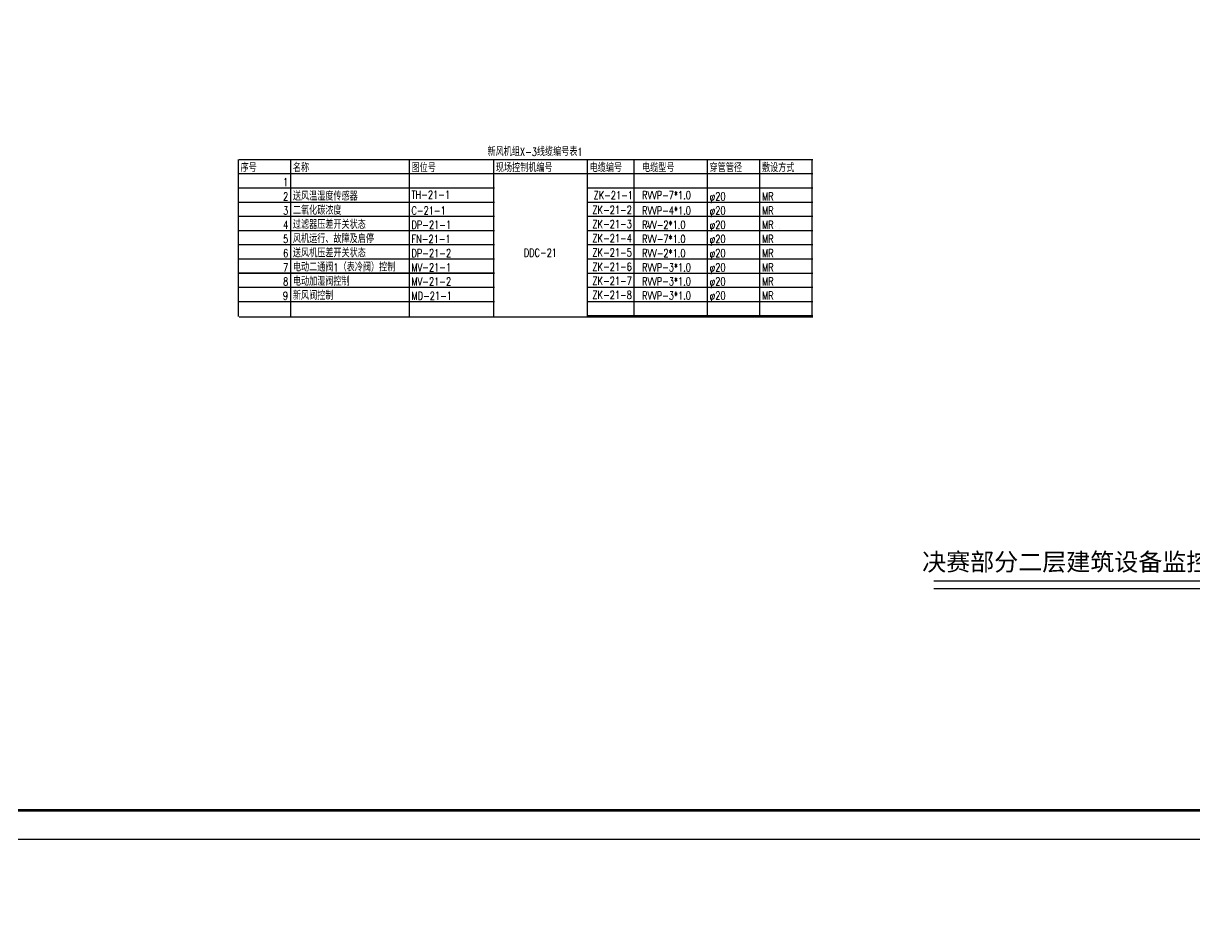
# Model space of a CAD drawing. Extents: x 23618587 to 48466785, y 42305484 to 86624613.
# Drawn here: x 24237139 to 24296984, y 43162400 to 43207313 of the extents above; entities that cross this region are included whole.
import ezdxf

# ---------------------------------------------------------------- set-up
doc = ezdxf.new("R2010")
doc.units = 0
doc.header["$MEASUREMENT"] = 0
doc.layers.get('0').update_dxf_attribs({"linetype": 'CONTINUOUS'})
for name, color, linetype in [('AC-W', 7, 'CONTINUOUS'), ('FRAME', 7, 'CONTINUOUS'), ('图框', 7, 'CONTINUOUS'), ('楼控', 1, 'CONTINUOUS')]:
    doc.layers.add(name, color=color, linetype=linetype)
doc.styles.add('HZTXT', font='txt', dxfattribs={"width": 0.9, "bigfont": 'HZTXT'})
doc.styles.add('TK1', font='SimSun.ttf', dxfattribs={"width": 0.8, "height": 4})

msp = doc.modelspace()

# ---------------------------------------------------------------- linework, layer by layer
at = {"color": 7}
for points in [[(24248108.64295, 43200365.17941), (24248108.64295, 43194561.44996)], [(24248156.2145, 43200365.17941), (24277478.13038, 43200365.17941)], [(24250784.5428, 43200317.60786), (24250784.5428, 43194561.44996)], [(24256843.96934, 43200317.60786), (24256843.96934, 43194561.44996)], [(24261155.14131, 43200317.60786), (24261155.14131, 43194561.44996)], [(24265947.97526, 43200317.60786), (24265947.97526, 43192334.98155)], [(24272078.75913, 43200317.60786), (24272078.75913, 43192334.98155)], [(24274754.65898, 43200317.60786), (24274754.65898, 43192334.98155)], [(24277430.55882, 43200317.60786), (24277430.55882, 43192334.98155)], [(24248156.2145, 43199639.71323), (24277478.13038, 43199639.71323)], [(24248156.2145, 43198914.24705), (24261202.71287, 43198914.24705)], [(24265995.54681, 43198914.24705), (24277478.13038, 43198914.24705)], [(24248156.2145, 43198188.78087), (24261202.71287, 43198188.78087)], [(24265995.54681, 43198188.78087), (24277478.13038, 43198188.78087)], [(24248156.2145, 43197463.31469), (24261202.71287, 43197463.31469)], [(24265995.54681, 43197463.31469), (24277478.13038, 43197463.31469)], [(24248156.2145, 43196737.84851), (24261202.71287, 43196737.84851)], [(24265995.54681, 43196737.84851), (24277478.13038, 43196737.84851)], [(24248156.2145, 43196012.38232), (24261202.71287, 43196012.38232)], [(24265995.54681, 43196012.38232), (24277478.13038, 43196012.38232)], [(24248156.2145, 43195286.91614), (24261202.71287, 43195286.91614)], [(24265995.54681, 43195286.91614), (24277478.13038, 43195286.91614)], [(24248108.64295, 43194562.99775), (24248108.64295, 43192339.02765)], [(24248156.2145, 43194562.99775), (24261202.71287, 43194562.99775)], [(24248156.2145, 43194561.44996), (24261202.71287, 43194561.44996)], [(24250784.5428, 43194562.99775), (24250784.5428, 43192339.02765)], [(24256843.96934, 43194562.99775), (24256843.96934, 43192339.02765)], [(24261155.14131, 43194562.99775), (24261155.14131, 43192339.02765)], [(24265995.54681, 43194561.44996), (24277478.13038, 43194561.44996)], [(24248156.2145, 43193837.53157), (24261202.71287, 43193837.53157)], [(24261155.14131, 43194182.27717), (24261155.14131, 43194172.50959)], [(24265995.54681, 43193835.98378), (24277478.13038, 43193835.98378)], [(24248156.2145, 43193112.06539), (24261202.71287, 43193112.06539)], [(24265995.54681, 43193110.5176), (24277478.13038, 43193110.5176)], [(24248156.2145, 43192317.87519), (24277478.13038, 43192317.87519)], [(24265995.54681, 43192385.05142), (24277478.13038, 43192385.05142)]]:
    msp.add_lwpolyline(points, dxfattribs=at)
at = {"layer": 'AC-W', "color": 7, "ltscale": 300}
for p, q in [((24275595.01739, 43196923.12297), (24275594.99173, 43196923.07025)), ((24275595.01739, 43196923.12297), (24275594.99173, 43196923.07025)), ((24275774.84956, 43196835.59931), (24275774.8239, 43196835.54659)), ((24275774.84956, 43196835.59931), (24275774.8239, 43196835.54659))]:
    msp.add_line(p, q, dxfattribs=at)
at = {"layer": 'AC-W', "color": 7}
for centre, start, end in [((24148759.7883, 42835660.74182), 79.4743453433, 79.4743453433), ((24148766.30591, 42835659.45113), 78.1227654299, 78.1227654299), ((24148779.34207, 42835656.52904), 76.2090487924, 76.2090487924)]:
    msp.add_arc(centre, 530172.67138, start, end, dxfattribs=at)
at = {"layer": 'AC-W', "color": 7, "ltscale": 300}
msp.add_arc((24195012.2201, 42883794.05493), 342531.80868, 69.6891016778, 83.6365443873, dxfattribs=at)
at = {"layer": 'AC-W', "color": 7}
msp.add_point((24269046.48662, 43196935.09047), dxfattribs=at)
at = {"layer": 'FRAME'}
msp.add_lwpolyline([(24221262.63462, 43165613.87762), (24221262.63462, 43291763.87762), (24399612.63462, 43291763.87762), (24399612.63462, 43165613.87762)], close=True, dxfattribs=at)
at = {"layer": 'FRAME', "const_width": 135}
msp.add_lwpolyline([(24225012.63462, 43167113.87762), (24225012.63462, 43290263.87762), (24398112.63462, 43290263.87762), (24398112.63462, 43167113.87762)], close=True, dxfattribs=at)
at = {"layer": '图框', "color": 0}
for p, q in [((24283662.14811, 43178843.42242), (24300634.69229, 43178843.42242)), ((24283662.14811, 43178449.8491), (24300634.69229, 43178449.8491))]:
    msp.add_line(p, q, dxfattribs=at)
at = {"layer": '楼控'}
msp.add_line((24268328.19622, 43200359.67072), (24268328.19622, 43192317.87519), dxfattribs=at)

# ---------------------------------------------------------------- texts
at = {"color": 7, "style": 'HZTXT', "width": 0.75}
for s, height, p in [('新风机组X-3线缆编号表1', 409.1153543, (24260853.46717, 43200543.01328)), ('序号', 409.115354, (24248233.51828, 43199722.96345)), ('名称', 409.115354, (24250909.41812, 43199722.96345)), ('图位号', 409.115354, (24256968.84466, 43199722.96345)), ('现场控制机编号', 409.115354, (24261280.01664, 43199722.96345)), ('电缆编号', 409.115354, (24266072.85059, 43199722.96345)), ('电缆型号', 409.115354, (24268748.75043, 43199722.96345)), ('穿管管径', 409.115354, (24272203.63446, 43199722.96345)), ('敷设方式', 409.115354, (24274879.5343, 43199722.96345)), ('1', 409.11535, (24250409.91682, 43198997.49726)), ('2', 409.11535, (24250409.91682, 43198272.03108)), ('送风温湿度传感器', 409.115354, (24250909.41812, 43198272.03108)), ('TH-21-1', 409.115354, (24256968.84466, 43198358.15078)), ('ZK-21-1', 409.115354, (24266274.1066, 43198329.47941)), ('RVVP-7*1.0', 409.115354, (24268748.75043, 43198333.77563)), ('φ20', 409.115354, (24272203.63446, 43198272.03108)), ('MR', 409.115354, (24274879.5343, 43198272.03108)), ('3', 409.11535, (24250409.91682, 43197546.5649)), ('二氧化碳浓度', 409.115354, (24250909.41812, 43197546.5649)), ('C-21-1', 409.115354, (24256968.84466, 43197546.5649)), ('ZK-21-2', 409.115354, (24266216.59933, 43197582.62853)), ('RVVP-4*1.0', 409.115354, (24268748.75043, 43197546.5649)), ('φ20', 409.115354, (24272203.63446, 43197546.5649)), ('MR', 409.115354, (24274879.5343, 43197546.5649)), ('4', 409.11535, (24250409.91682, 43196821.09872)), ('过滤器压差开关状态', 409.115354, (24250909.41812, 43196821.09872)), ('DP-21-1', 409.115354, (24256968.84466, 43196821.09872)), ('ZK-21-3', 409.115354, (24266216.59933, 43196857.16235)), ('RVV-2*1.0', 409.115354, (24268748.75043, 43196821.09872)), ('φ20', 409.115354, (24272203.63446, 43196821.09872)), ('MR', 409.115354, (24274879.5343, 43196821.09872)), ('5', 409.11535, (24250409.91682, 43196095.63254)), ('风机运行、故障及启停', 409.115354, (24250909.41812, 43196095.63254)), ('FN-21-1', 409.115354, (24256968.84466, 43196095.63254)), ('ZK-21-4', 409.115354, (24266216.59933, 43196131.69617)), ('RVV-7*1.0', 409.115354, (24268748.75043, 43196095.63254)), ('φ20', 409.115354, (24272203.63446, 43196095.63254)), ('MR', 409.115354, (24274879.5343, 43196095.63254)), ('6', 409.11535, (24250409.91682, 43195370.16636)), ('送风机压差开关状态', 409.115354, (24250909.41812, 43195370.16636)), ('DP-21-2', 409.115354, (24256968.84466, 43195370.16636)), ('DDC-21', 409.115354, (24262707.16322, 43195393.95214)), ('ZK-21-5', 409.115354, (24266216.59933, 43195406.22999)), ('RVV-2*1.0', 409.115354, (24268748.75043, 43195370.16636)), ('φ20', 409.115354, (24272203.63446, 43195370.16636)), ('MR', 409.115354, (24274879.5343, 43195370.16636)), ('7', 409.11535, (24250409.91682, 43194644.70018)), ('电动二通阀1（表冷阀）控制', 409.1153543, (24250909.41812, 43194644.70018)), ('MV-21-1', 409.115354, (24256968.84466, 43194644.70018)), ('ZK-21-6', 409.115354, (24266216.59933, 43194680.76381)), ('RVVP-3*1.0', 409.115354, (24268748.75043, 43194644.70018)), ('φ20', 409.115354, (24272203.63446, 43194644.70018)), ('MR', 409.115354, (24274879.5343, 43194644.70018)), ('8', 409.11535, (24250409.91682, 43193920.78178)), ('电动加湿阀控制', 409.115354, (24250909.41812, 43193920.78178)), ('MV-21-2', 409.115354, (24256968.84466, 43193920.78178)), ('ZK-21-7', 409.115354, (24266216.59933, 43193955.29763)), ('RVVP-3*1.0', 409.115354, (24268748.75043, 43193929.5041)), ('φ20', 409.115354, (24272203.63446, 43193929.5041)), ('MR', 409.115354, (24274879.5343, 43193929.5041)), ('9', 409.11535, (24250397.29635, 43193195.3156)), ('新风阀控制', 409.115354, (24250909.41812, 43193195.3156)), ('MD-21-1', 409.115354, (24256968.84466, 43193195.3156)), ('ZK-21-8', 409.115354, (24266216.59933, 43193240.10155)), ('RVVP-3*1.0', 409.115354, (24268748.75043, 43193204.03792)), ('φ20', 409.115354, (24272203.63446, 43193204.03792)), ('MR', 409.115354, (24274879.5343, 43193204.03792))]:
    msp.add_text(s, height=height, dxfattribs=at).set_placement(p)
at = {"layer": '图框', "color": 0, "style": 'TK1'}
msp.add_text('决赛部分二层建筑设备监控平面 1:150', height=900, dxfattribs=at).set_placement((24283061.20908, 43179354.05891))

doc.saveas('drawing.dxf')
